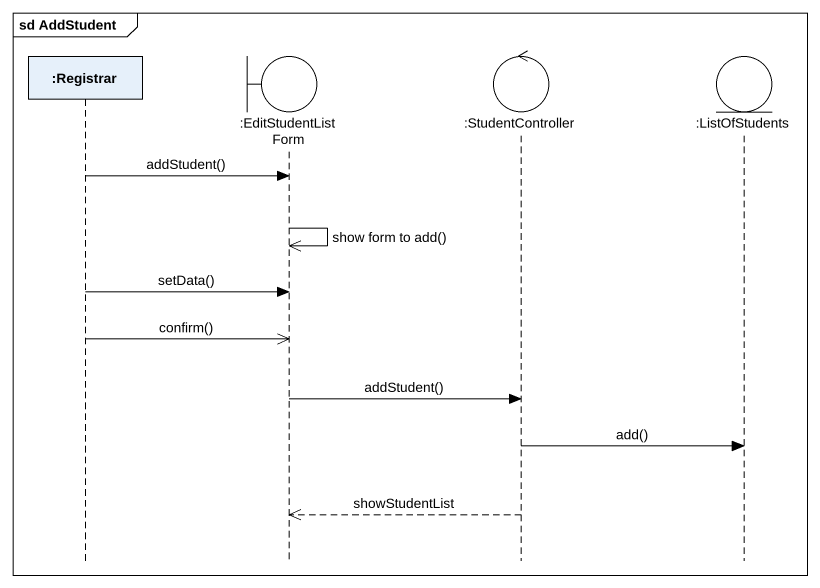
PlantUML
@startuml
mainframe sd AddStudent
hide footbox
participant ":Registrar" as Registrar
boundary ":EditStudentListForm" as EditStudentListForm
control ":StudentController" as StudentController
entity ":ListOfStudents" as ListOfStudents

Registrar -> EditStudentListForm : addStudent()
EditStudentListForm ->> EditStudentListForm : show form to add()
Registrar -> EditStudentListForm : setData()
Registrar ->> EditStudentListForm : confirm()
EditStudentListForm -> StudentController : addStudent()
StudentController -> ListOfStudents : add()
StudentController -->> EditStudentListForm : showStudentList
@enduml
